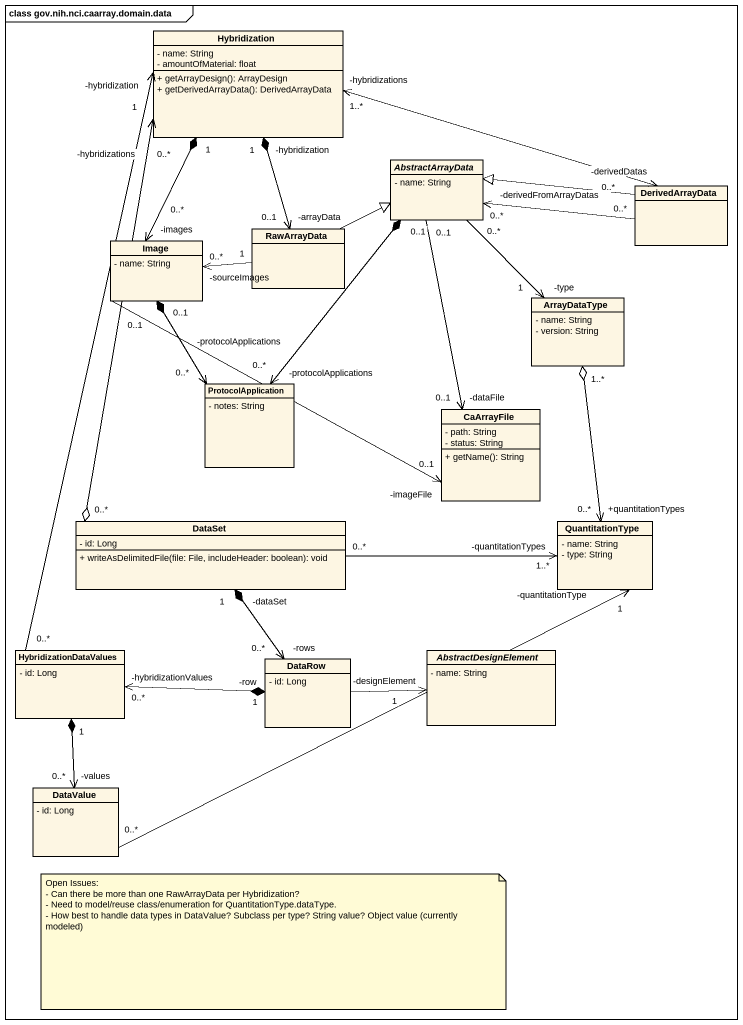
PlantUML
@startuml
mainframe class gov.nih.nci.caarray.domain.data
hide circle
hide empty members
skinparam classAttributeIconSize 0
class Hybridization {
  - name: String
  - amountOfMaterial: float
  + getArrayDesign(): ArrayDesign
  + getDerivedArrayData(): DerivedArrayData
}
abstract class AbstractArrayData {
  - name: String
}
class DerivedArrayData
class RawArrayData
class Image {
  - name: String
}
class ArrayDataType {
  - name: String
  - version: String
}
class ProtocolApplication {
  - notes: String
}
class CaArrayFile {
  - path: String
  - status: String
  + getName(): String
}
class DataSet {
  - id: Long
  + writeAsDelimitedFile(file: File, includeHeader: boolean): void
}
class QuantitationType {
  - name: String
  - type: String
}
class HybridizationDataValues {
  - id: Long
}
class DataRow {
  - id: Long
}
abstract class AbstractDesignElement {
  - name: String
}
class DataValue {
  - id: Long
}
Hybridization "-hybridizations\n1..*" <-right-> "-derivedDatas\n0..*" DerivedArrayData
Hybridization "-hybridization\n1" *--> "-arrayData\n0..1" RawArrayData
Hybridization "1" *--> "-images\n0..*" Image
AbstractArrayData "0..*" --> "-type\n1" ArrayDataType
AbstractArrayData "0..1" *--> "-protocolApplications\n0..*" ProtocolApplication
AbstractArrayData "0..1" --> "-dataFile\n0..1" CaArrayFile
DerivedArrayData "0..*" -left-> "-derivedFromArrayDatas\n0..*" AbstractArrayData
DerivedArrayData -left-|> AbstractArrayData
RawArrayData -right-|> AbstractArrayData
RawArrayData "1" -left-> "-sourceImages\n0..*" Image
Image "0..1" *--> "-protocolApplications\n0..*" ProtocolApplication
Image "0..1" -right-> "-imageFile\n0..1" CaArrayFile
ArrayDataType "1..*" o--> "+quantitationTypes\n0..*" QuantitationType
DataSet "0..*" o-up-> "-hybridizations\n0..*" Hybridization
DataSet "0..*" -right-> "-quantitationTypes\n1..*" QuantitationType
DataSet "-dataSet\n1" *--> "-rows\n0..*" DataRow
HybridizationDataValues "0..*" -up-> "-hybridization\n1" Hybridization
HybridizationDataValues "1" *--> "-values\n0..*" DataValue
DataRow "-row\n1" *-left-> "-hybridizationValues\n0..*" HybridizationDataValues
DataRow -right-> "-designElement\n1" AbstractDesignElement
DataValue "0..*" -right-> "-quantitationType\n1" QuantitationType
note as N1
  Open Issues:
  - Can there be more than one RawArrayData per Hybridization?
  - Need to model/reuse class/enumeration for QuantitationType.dataType.
  - How best to handle data types in DataValue? Subclass per type? String value? Object value (currently modeled)
end note
@enduml
